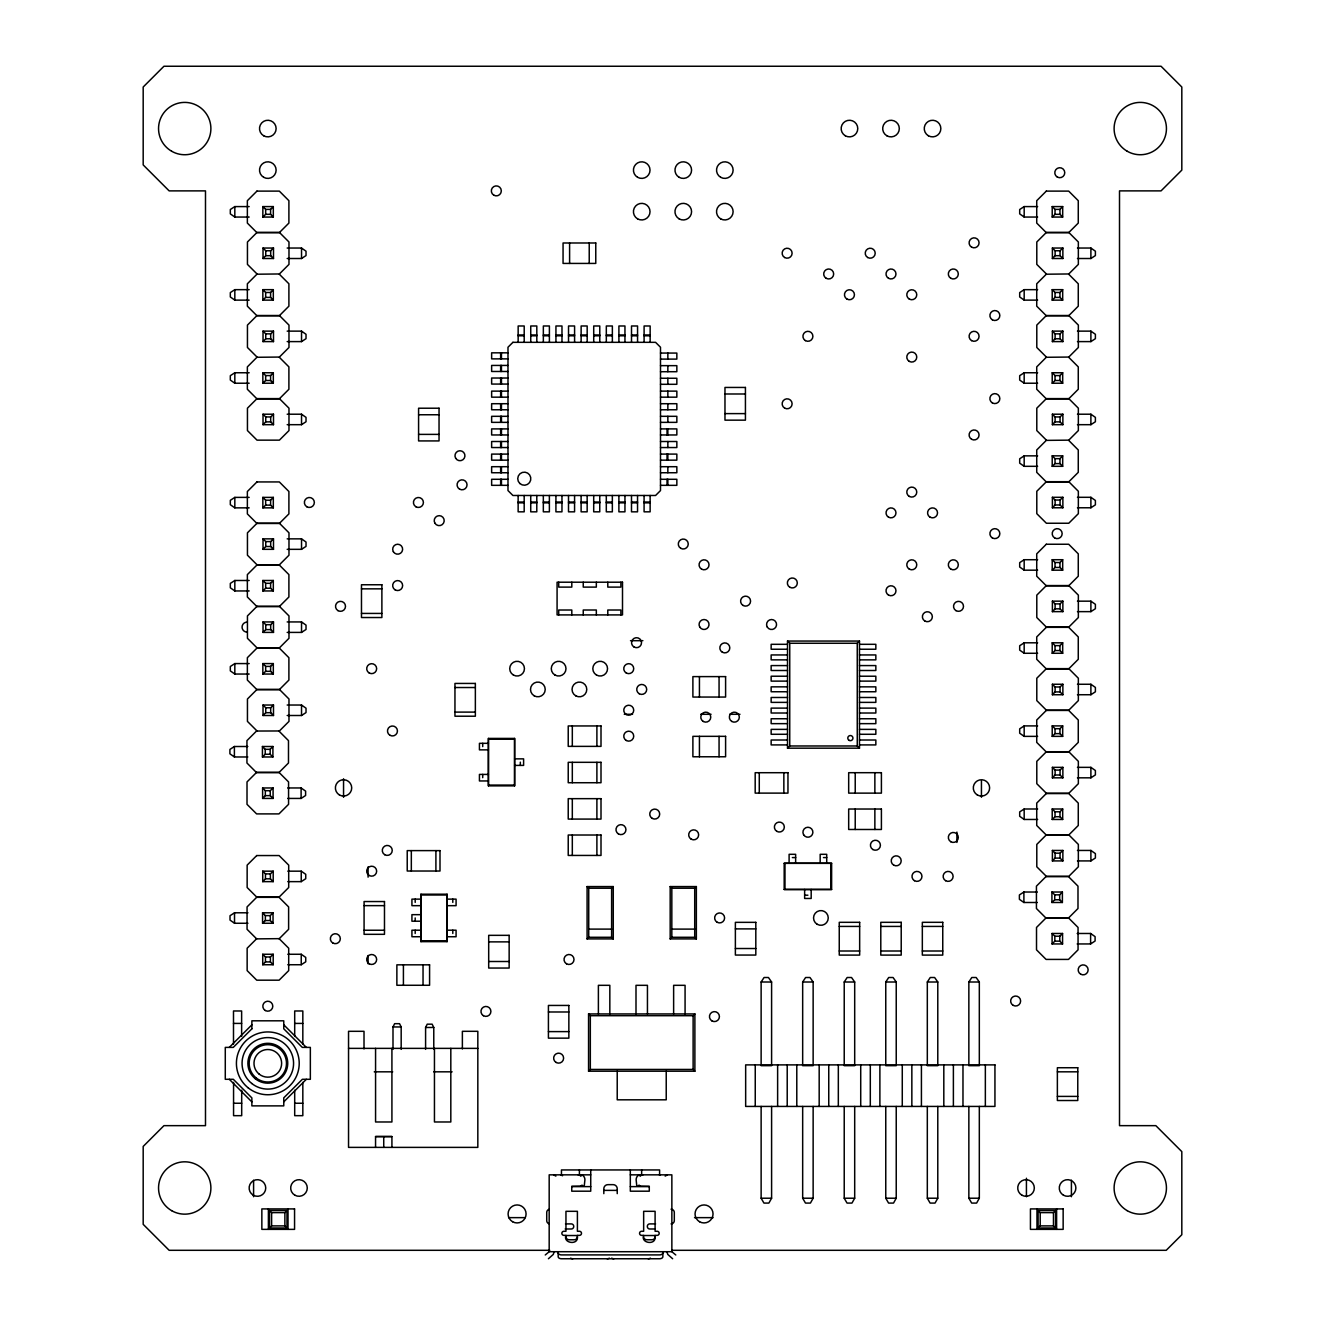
<?xml version="1.0" encoding="UTF-8"?>
<svg xmlns="http://www.w3.org/2000/svg" width="1325" height="1325" viewBox="0 0 1325 1325"><rect width="100%" height="100%" fill="white"/><g stroke="black" fill="none" stroke-linecap="round" stroke-linejoin="round"><path stroke-width="1.5" d="M554.098 1251.794L553.303 1254.411L548.401 1258.75M582.056 1185.08L580.764 1186.289M392.995 1049.367L392.995 1026.958L394.635 1023.678L399.537 1023.678L401.177 1026.958L401.177 1049.367M425.59 1049.367L425.59 1027.471L427.23 1024.175L432.132 1024.175L433.772 1027.471L433.772 1049.367M771.597 1106.458L771.597 1198.214L768.881 1203.083L763.945 1203.083L761.13 1198.214L761.13 1106.458M813.136 1106.458L813.136 1198.214L810.42 1203.083L805.484 1203.083L802.668 1198.214L802.668 1106.458M854.691 1106.458L854.691 1198.214L851.975 1203.083L847.039 1203.083L844.224 1198.214L844.224 1106.458M896.23 1106.458L896.23 1198.214L893.514 1203.083L888.578 1203.083L885.762 1198.214L885.762 1106.458M937.785 1106.458L937.785 1198.214L935.052 1203.083L930.117 1203.083L927.318 1198.214L927.318 1106.458M979.324 1106.458L979.324 1198.214L976.608 1203.083L971.672 1203.083L968.857 1198.214L968.857 1106.458M761.13 982.007L764.061 977.502L768.434 977.502L771.597 982.007L771.597 1065.664L761.13 1065.664L761.13 982.007L771.597 982.007M802.668 982.007L805.6 977.502L809.973 977.502L813.136 982.007L813.136 1065.664L802.668 1065.664L802.668 982.007L813.136 982.007M844.224 982.007L847.155 977.502L851.528 977.502L854.691 982.007L854.691 1065.664L844.224 1065.664L844.224 982.007L854.691 982.007M885.762 982.007L888.694 977.502L893.067 977.502L896.23 982.007L896.23 1065.664L885.762 1065.664L885.762 982.007L896.23 982.007M927.318 982.007L930.249 977.502L934.622 977.502L937.785 982.007L937.785 1065.664L927.318 1065.664L927.318 982.007L937.785 982.007M968.857 982.007L971.788 977.502L976.161 977.502L979.324 982.007L979.324 1065.664L968.857 1065.664L968.857 982.007L979.324 982.007M665.2 1176.12L667.353 1174.844M273.314 217.052L270.598 214.319L270.598 209.383L273.314 206.584L262.847 206.584L262.847 217.052L273.314 217.052L273.314 206.584M263.029 258.507L265.745 255.692L265.745 250.756L263.029 248.04L273.497 248.04L273.497 258.507L263.029 258.507L263.029 248.04M273.314 300.129L270.598 297.413L270.598 292.477L273.314 289.662L262.847 289.662L262.847 300.129L273.314 300.129L273.314 289.662M263.029 341.602L265.745 338.786L265.745 333.85L263.029 331.134L273.497 331.134L273.497 341.602L263.029 341.602L263.029 331.134M273.314 383.223L270.598 380.507L270.598 375.571L273.314 372.756L262.847 372.756L262.847 383.223L273.314 383.223L273.314 372.756M263.029 424.679L265.745 421.88L265.745 416.944L263.029 414.212L273.497 414.212L273.497 424.679L263.029 424.679L263.029 414.212M273.314 507.856L270.598 505.14L270.598 500.204L273.314 497.388L262.847 497.388L262.847 507.856L273.314 507.856L273.314 497.388M263.029 549.328L265.745 546.513L265.745 541.577L263.029 538.861L273.497 538.861L273.497 549.328L263.029 549.328L263.029 538.861M273.314 590.95L270.598 588.234L270.598 583.298L273.314 580.483L262.847 580.483L262.847 590.95L273.314 590.95L273.314 580.483M263.029 632.406L265.745 629.607L265.745 624.671L263.029 621.938L273.497 621.938L273.497 632.406L263.029 632.406L263.029 621.938M273.314 674.044L270.598 671.328L270.598 666.392L273.314 663.577L262.847 663.577L262.847 674.044L273.314 674.044L273.314 663.577M263.029 715.5L265.745 712.701L265.745 707.765L263.029 705.033L273.497 705.033L273.497 715.5L263.029 715.5L263.029 705.033M272.9 756.973L270.168 754.256L270.168 749.321L272.9 746.505L262.433 746.505L262.433 756.973L272.9 756.973L272.9 746.505M262.615 798.428L265.331 795.629L265.331 790.694L262.615 787.961L273.082 787.961L273.082 798.428L262.615 798.428L262.615 787.961M262.731 881.638L265.464 878.823L265.464 873.887L262.731 871.171L262.731 881.638L273.198 881.638L273.198 871.171L262.731 871.171M273.033 923.26L270.3 920.544L270.3 915.608L273.033 912.793L262.565 912.793L262.565 923.26L273.033 923.26L273.033 912.793M262.731 964.733L265.464 961.917L265.464 956.981L262.731 954.265L273.198 954.265L273.198 964.733L262.731 964.733L262.731 954.265M1062.683 217.052L1059.967 214.319L1059.967 209.383L1062.683 206.584L1052.216 206.584L1052.216 217.052L1062.683 217.052L1062.683 206.584M1052.398 258.507L1055.114 255.692L1055.114 250.756L1052.398 248.04L1062.865 248.04L1062.865 258.507L1052.398 258.507L1052.398 248.04M1062.683 300.129L1059.967 297.413L1059.967 292.477L1062.683 289.662L1052.216 289.662L1052.216 300.129L1062.683 300.129L1062.683 289.662M1052.398 341.602L1055.114 338.786L1055.114 333.85L1052.398 331.134L1062.865 331.134L1062.865 341.602L1052.398 341.602L1052.398 331.134M1062.683 383.223L1059.967 380.507L1059.967 375.571L1062.683 372.756L1052.216 372.756L1052.216 383.223L1062.683 383.223L1062.683 372.756M1052.398 424.679L1055.114 421.88L1055.114 416.944L1052.398 414.212L1062.865 414.212L1062.865 424.679L1052.398 424.679L1052.398 414.212M1062.683 466.317L1059.967 463.601L1059.967 458.665L1062.683 455.85L1052.216 455.85L1052.216 466.317L1062.683 466.317L1062.683 455.85M1052.398 507.773L1055.114 504.974L1055.114 500.022L1052.398 497.306L1062.865 497.306L1062.865 507.773L1052.398 507.773L1052.398 497.306M1062.683 570.181L1059.967 567.464L1059.967 562.529L1062.683 559.713L1052.216 559.713L1052.216 570.181L1062.683 570.181L1062.683 559.713M1052.398 611.637L1055.114 608.838L1055.114 603.885L1052.398 601.169L1062.865 601.169L1062.865 611.637L1052.398 611.637L1052.398 601.169M1062.683 653.275L1059.967 650.558L1059.967 645.623L1062.683 642.807L1052.216 642.807L1052.216 653.275L1062.683 653.275L1062.683 642.807M1052.398 694.731L1055.114 691.915L1055.114 686.979L1052.398 684.263L1062.865 684.263L1062.865 694.731L1052.398 694.731L1052.398 684.263M1062.683 736.369L1059.967 733.636L1059.967 728.7L1062.683 725.901L1052.216 725.901L1052.216 736.369L1062.683 736.369L1062.683 725.901M1052.398 777.825L1055.114 775.009L1055.114 770.073L1052.398 767.357L1062.865 767.357L1062.865 777.825L1052.398 777.825L1052.398 767.357M1062.683 819.463L1059.967 816.73L1059.967 811.794L1062.683 808.995L1052.216 808.995L1052.216 819.463L1062.683 819.463L1062.683 808.995M1052.398 860.919L1055.114 858.103L1055.114 853.168L1052.398 850.451L1062.865 850.451L1062.865 860.919L1052.398 860.919L1052.398 850.451M1062.385 902.491L1059.669 899.774L1059.669 894.839L1062.385 892.023L1051.918 892.023L1051.918 902.491L1062.385 902.491L1062.385 892.023M1052.1 943.947L1054.832 941.148L1054.832 936.212L1052.1 933.479L1062.567 933.479L1062.567 943.947L1052.1 943.947L1052.1 933.479M256.735 938.647L247.146 948.22L247.146 970.612L256.735 980.185L279.111 980.185L288.701 970.612L288.701 948.22L279.111 938.647L256.653 938.878L247.063 929.305L247.063 906.913L256.653 897.34L279.045 897.34L288.618 906.913L288.618 929.305L279.045 938.878M514.597 785.858L514.597 738.423L488.428 738.423L488.428 785.858L514.597 785.858L514.597 738.423M488.428 785.858L488.428 738.423M229.275 1047.396L251.866 1024.838M447.088 941.644L447.088 894.209L420.919 894.209L420.919 941.644L447.088 941.644L447.088 894.209M420.919 941.644L420.919 894.209M283.765 1101.853L306.357 1079.295M269.522 1227.993L271.608 1225.89L284.875 1225.89L286.978 1227.993L286.978 1210.537L269.522 1210.537L269.522 1227.993L286.978 1227.993M269.522 1210.537L271.608 1212.623L284.875 1212.623L286.978 1210.537M613.26 938.912L611.62 937.288L611.62 888.214L613.26 886.574L587.091 886.574L587.091 938.912L613.26 938.912L613.26 886.574M859.478 748.178L857.258 745.975L857.258 643.271L859.478 641.052L787.514 641.052L787.514 748.178L859.478 748.178L859.478 641.052M587.091 938.912L588.731 937.288L588.731 888.214L587.091 886.574M787.514 748.178L789.733 745.975L789.733 643.271L787.514 641.052M696.354 938.912L694.714 937.288L694.714 888.214L696.354 886.574L670.185 886.574L670.185 938.912L696.354 938.912L696.354 886.574M670.185 938.912L671.825 937.288L671.825 888.214L670.185 886.574M588.565 1071.196L590.321 1069.441L693.124 1069.441L694.88 1071.196L694.88 1013.94L588.565 1013.94L588.565 1071.196L694.88 1071.196M784.185 889.472L831.62 889.472L831.62 863.304L784.185 863.304L784.185 889.472L831.62 889.472M784.185 863.304L831.62 863.304M588.565 1013.94L590.321 1015.695L693.124 1015.695L694.88 1013.94M1038.104 1227.993L1040.208 1225.89L1053.474 1225.89L1055.561 1227.993L1055.561 1210.537L1038.104 1210.537L1038.104 1227.993L1055.561 1227.993M1038.104 1210.537L1040.208 1212.623L1053.474 1212.623L1055.561 1210.537M262.847 217.052L265.663 214.319L270.598 214.319M265.745 250.756L270.681 250.756L273.497 248.04M262.847 300.129L265.663 297.413L270.598 297.413M265.745 333.85L270.681 333.85L273.497 331.134M262.847 383.223L265.663 380.507L270.598 380.507M265.745 416.944L270.681 416.944L273.497 414.212M262.847 507.856L265.663 505.14L270.598 505.14M265.745 541.577L270.681 541.577L273.497 538.861M262.847 590.95L265.663 588.234L270.598 588.234M265.745 624.671L270.681 624.671L273.497 621.938M262.847 674.044L265.663 671.328L270.598 671.328M265.745 707.765L270.681 707.765L273.497 705.033M262.433 756.973L265.232 754.256L270.168 754.256M265.331 790.694L270.267 790.694L273.082 787.961M265.464 873.887L270.399 873.887L273.198 871.171M262.565 923.26L265.364 920.544L270.3 920.544M265.464 956.981L270.399 956.981L273.198 954.265M1052.216 217.052L1055.031 214.319L1059.967 214.319M1055.114 250.756L1060.05 250.756L1062.865 248.04M1052.216 300.129L1055.031 297.413L1059.967 297.413M1055.114 333.85L1060.05 333.85L1062.865 331.134M1052.216 383.223L1055.031 380.507L1059.967 380.507M1055.114 416.944L1060.05 416.944L1062.865 414.212M1052.216 466.317L1055.031 463.601L1059.967 463.601M1055.114 500.022L1060.05 500.022L1062.865 497.306M1052.216 570.181L1055.031 567.464L1059.967 567.464M1055.114 603.885L1060.05 603.885L1062.865 601.169M1052.216 653.275L1055.031 650.558L1059.967 650.558M1055.114 686.979L1060.05 686.979L1062.865 684.263M1052.216 736.369L1055.031 733.636L1059.967 733.636M1055.114 770.073L1060.05 770.073L1062.865 767.357M1052.216 819.463L1055.031 816.73L1059.967 816.73M1055.114 853.168L1060.05 853.168L1062.865 850.451M1051.918 902.491L1054.733 899.774L1059.669 899.774M1054.832 936.212L1059.768 936.212L1062.567 933.479M545.254 1254.974L549.179 1251.711L671.858 1251.711L675.783 1254.974M249.166 206.584L234.823 206.584L230.318 209.516L230.318 213.872L234.823 217.052L249.166 217.052M249.166 289.662L234.823 289.662L230.318 292.593L230.318 296.966L234.823 300.129L249.166 300.129M287.177 258.507L301.537 258.507L306.025 255.576L306.025 251.203L301.537 248.04L287.177 248.04M249.166 372.756L234.823 372.756L230.318 375.687L230.318 380.06L234.823 383.223L249.166 383.223M287.177 341.602L301.537 341.602L306.025 338.67L306.025 334.298L301.537 331.134L287.177 331.134M287.177 424.679L301.537 424.679L306.025 421.748L306.025 417.375L301.537 414.212L287.177 414.212M249.166 497.388L234.823 497.388L230.318 500.32L230.318 504.693L234.823 507.856L249.166 507.856M249.166 580.483L234.823 580.483L230.318 583.414L230.318 587.787L234.823 590.95L249.166 590.95M287.177 549.328L301.537 549.328L306.025 546.397L306.025 542.024L301.537 538.861L287.177 538.861M249.166 663.577L234.823 663.577L230.318 666.508L230.318 670.881L234.823 674.044L249.166 674.044M287.177 632.406L301.537 632.406L306.025 629.474L306.025 625.118L301.537 621.938L287.177 621.938M1037.624 206.584L1024.175 206.584L1019.687 209.516L1019.687 213.872L1024.175 217.052L1037.624 217.052M247.825 746.505L234.393 746.505L229.904 749.437L229.904 753.809L234.393 756.973L247.825 756.973M287.177 715.5L301.537 715.5L306.025 712.568L306.025 708.196L301.537 705.033L287.177 705.033M1037.624 289.662L1024.175 289.662L1019.687 292.593L1019.687 296.966L1024.175 300.129L1037.624 300.129M1077.457 258.507L1090.889 258.507L1095.394 255.576L1095.394 251.203L1090.889 248.04L1077.457 248.04M287.674 798.428L301.106 798.428L305.611 795.497L305.611 791.124L301.106 787.961L287.674 787.961M1037.624 372.756L1024.175 372.756L1019.687 375.687L1019.687 380.06L1024.175 383.223L1037.624 383.223M1077.457 341.602L1090.889 341.602L1095.394 338.67L1095.394 334.298L1090.889 331.134L1077.457 331.134M247.957 912.793L234.525 912.793L230.02 915.724L230.02 920.097L234.525 923.26L247.957 923.26M287.807 881.638L301.239 881.638L305.744 878.707L305.744 874.334L301.239 871.171L287.807 871.171M1037.624 455.85L1024.175 455.85L1019.687 458.781L1019.687 463.154L1024.175 466.317L1037.624 466.317M1077.457 424.679L1090.889 424.679L1095.394 421.748L1095.394 417.375L1090.889 414.212L1077.457 414.212M287.807 964.733L301.239 964.733L305.744 961.801L305.744 957.428L301.239 954.265L287.807 954.265M1077.457 507.773L1090.889 507.773L1095.394 504.842L1095.394 500.469L1090.889 497.306L1077.457 497.306M1037.624 559.713L1024.175 559.713L1019.687 562.645L1019.687 567.017L1024.175 570.181L1037.624 570.181M1037.624 642.807L1024.175 642.807L1019.687 645.739L1019.687 650.111L1024.175 653.275L1037.624 653.275M1077.457 611.637L1090.889 611.637L1095.394 608.705L1095.394 604.332L1090.889 601.169L1077.457 601.169M1037.624 725.901L1024.175 725.901L1019.687 728.833L1019.687 733.205L1024.175 736.369L1037.624 736.369M1077.457 694.731L1090.889 694.731L1095.394 691.799L1095.394 687.427L1090.889 684.263L1077.457 684.263M1037.624 808.995L1024.175 808.995L1019.687 811.91L1019.687 816.283L1024.175 819.463L1037.624 819.463M1077.457 777.825L1090.889 777.825L1095.394 774.893L1095.394 770.521L1090.889 767.357L1077.457 767.357M1037.326 892.023L1023.894 892.023L1019.389 894.955L1019.389 899.327L1023.894 902.491L1037.326 902.491M1077.457 860.919L1090.889 860.919L1095.394 857.987L1095.394 853.615L1090.889 850.451L1077.457 850.451M1077.175 943.947L1090.608 943.947L1095.096 941.015L1095.096 936.642L1090.608 933.479L1077.175 933.479M659.436 1175.043L660.413 1174.844M375.555 1147.384L375.555 1136.552L391.918 1136.552L391.918 1147.384M262.847 206.584L265.663 209.383L270.598 209.383M1052.216 206.584L1055.031 209.383L1059.967 209.383M265.745 255.692L270.681 255.692L273.497 258.507M1055.114 255.692L1060.05 255.692L1062.865 258.507M262.847 289.662L265.663 292.477L270.598 292.477M1052.216 289.662L1055.031 292.477L1059.967 292.477M518.158 334.977L524.203 334.977M530.745 334.977L536.807 334.977M543.349 334.977L549.395 334.977M555.937 334.977L561.982 334.977M568.524 334.977L574.586 334.977M581.128 334.977L587.174 334.977M593.716 334.977L599.778 334.977M606.32 334.977L612.365 334.977M618.908 334.977L624.953 334.977M631.512 334.977L637.557 334.977M644.099 334.977L650.144 334.977M518.158 335.788L524.203 335.788M530.745 335.788L536.807 335.788M543.349 335.788L549.395 335.788M555.937 335.788L561.982 335.788M568.524 335.788L574.586 335.788M581.128 335.788L587.174 335.788M593.716 335.788L599.778 335.788M606.32 335.788L612.365 335.788M618.908 335.788L624.953 335.788M631.512 335.788L637.557 335.788M644.099 335.788L650.144 335.788M265.745 338.786L270.681 338.786L273.497 341.602M1055.114 338.786L1060.05 338.786L1062.865 341.602M507.988 352.831L491.641 352.831L491.641 358.876L507.988 358.876M660.496 353.063L676.843 353.063L676.843 359.108L660.496 359.108M507.988 365.435L491.641 365.435L491.641 371.48L507.988 371.48M660.496 365.65L676.843 365.65L676.843 371.712L660.496 371.712M262.847 372.756L265.663 375.571L270.598 375.571M1052.216 372.756L1055.031 375.571L1059.967 375.571M507.988 378.023L491.641 378.023L491.641 384.068L507.988 384.068M660.496 378.254L676.843 378.254L676.843 384.3L660.496 384.3M507.988 391.123L491.641 391.123L491.641 397.169L507.988 397.169M660.496 391.123L676.843 391.123L676.843 397.169L660.496 397.169M724.974 393.989L745.428 393.989M507.988 403.711L491.641 403.711L491.641 409.773L507.988 409.773M660.496 403.711L676.843 403.711L676.843 409.773L660.496 409.773M724.974 413.615L745.428 413.615M418.584 414.758L439.039 414.758M507.988 416.315L491.641 416.315L491.641 422.36L507.988 422.36M660.496 416.315L676.843 416.315L676.843 422.36L660.496 422.36M265.745 421.88L270.681 421.88L273.497 424.679M1055.114 421.88L1060.05 421.88L1062.865 424.679M507.988 428.902L491.641 428.902L491.641 434.964L507.988 434.964M660.496 428.902L676.843 428.902L676.843 434.964L660.496 434.964M418.584 434.385L439.039 434.385M507.988 441.507L491.641 441.507L491.641 447.552L507.988 447.552M660.496 441.507L676.843 441.507L676.843 447.552L660.496 447.552M507.988 454.094L491.641 454.094L491.641 460.156L507.988 460.156M660.496 454.094L676.843 454.094L676.843 460.156L660.496 460.156M1052.216 455.85L1055.031 458.665L1059.967 458.665M507.988 466.698L491.641 466.698L491.641 472.743L507.988 472.743M660.496 466.698L676.843 466.698L676.843 472.743L660.496 472.743M507.988 479.286L491.641 479.286L491.641 485.331L507.988 485.331M660.496 479.286L676.843 479.286L676.843 485.331L660.496 485.331M262.847 497.388L265.663 500.204L270.598 500.204M518.141 502.026L524.187 502.026M530.729 502.026L536.791 502.026M543.333 502.026L549.378 502.026M555.92 502.026L561.966 502.026M568.508 502.026L574.57 502.026M581.112 502.026L587.157 502.026M593.699 502.026L599.761 502.026M606.303 502.026L612.349 502.026M618.891 502.026L624.953 502.026M631.495 502.026L637.54 502.026M644.082 502.026L650.128 502.026M518.141 502.838L524.187 502.838M530.729 502.838L536.791 502.838M543.333 502.838L549.378 502.838M555.92 502.838L561.966 502.838M568.508 502.838L574.57 502.838M581.112 502.838L587.157 502.838M593.699 502.838L599.761 502.838M606.303 502.838L612.349 502.838M618.891 502.838L624.953 502.838M631.495 502.838L637.54 502.838M644.082 502.838L650.128 502.838M1055.114 504.974L1060.05 504.974L1062.865 507.773M265.745 546.513L270.681 546.513L273.497 549.328M1052.216 559.713L1055.031 562.529L1059.967 562.529M262.847 580.483L265.663 583.298L270.598 583.298M361.477 588.847L381.882 588.847M1055.114 608.838L1060.05 608.838L1062.865 611.637M361.477 613.425L381.882 613.425M265.745 629.607L270.681 629.607L273.497 632.406M630.501 640.687L642.89 640.687M789.733 643.271L857.258 643.271M787.514 644.314L771.15 644.314L771.15 649.233L787.514 649.233M859.478 644.314L875.842 644.314L875.842 649.233L859.478 649.233M1052.216 642.807L1055.031 645.623L1059.967 645.623M787.514 654.947L771.15 654.947L771.15 659.867L787.514 659.867M859.478 654.947L875.842 654.947L875.842 659.867L859.478 659.867M787.514 665.581L771.15 665.581L771.15 670.5L787.514 670.5M859.478 665.581L875.842 665.581L875.842 670.5L859.478 670.5M262.847 663.577L265.663 666.392L270.598 666.392M787.514 676.214L771.15 676.214L771.15 681.116L787.514 681.116M859.478 676.214L875.842 676.214L875.842 681.116L859.478 681.116M787.514 686.847L771.15 686.847L771.15 691.749L787.514 691.749M859.478 686.847L875.842 686.847L875.842 691.749L859.478 691.749M454.955 687.526L475.36 687.526M1055.114 691.915L1060.05 691.915L1062.865 694.731M787.514 697.48L771.15 697.48L771.15 702.382L787.514 702.382M859.478 697.48L875.842 697.48L875.842 702.382L859.478 702.382M787.514 708.113L771.15 708.113L771.15 713.016L787.514 713.016M859.478 708.113L875.842 708.113L875.842 713.016L859.478 713.016M454.955 712.105L475.36 712.105M265.745 712.701L270.681 712.701L273.497 715.5M624.274 714.291L632.538 714.291M700.726 714.291L711.061 714.291M729.644 714.291L739.979 714.291M787.514 718.746L771.15 718.746L771.15 723.649L787.514 723.649M859.478 718.746L875.842 718.746L875.842 723.649L859.478 723.649M1052.216 725.901L1055.031 728.7L1059.967 728.7M787.514 729.379L771.15 729.379L771.15 734.282L787.514 734.282M859.478 729.379L875.842 729.379L875.842 734.282L859.478 734.282M489.223 739.201L513.818 739.201M787.514 740.013L771.15 740.013L771.15 744.915L787.514 744.915M859.478 740.013L875.842 740.013L875.842 744.915L859.478 744.915M488.428 743.325L479.435 743.325L479.435 749.867L488.428 749.867M789.733 745.975L857.258 745.975M262.433 746.505L265.232 749.321L270.168 749.321M514.597 758.861L523.607 758.861L523.607 765.403L514.597 765.403M488.428 774.413L479.435 774.413L479.435 780.955L488.428 780.955M1055.114 775.009L1060.05 775.009L1062.865 777.825M489.223 785.079L513.818 785.079M265.331 795.629L270.267 795.629L273.082 798.428M1052.216 808.995L1055.031 811.794L1059.967 811.794M792.367 857.573L795.646 857.573M823.454 857.573L826.717 857.573M1055.114 858.103L1060.05 858.103L1062.865 860.919M265.464 878.823L270.399 878.823L273.198 881.638M588.731 888.214L611.62 888.214M671.825 888.214L694.714 888.214M421.698 895.004L446.31 895.004M1051.918 892.023L1054.733 894.839L1059.669 894.839M804.639 895.203L807.902 895.203M420.919 899.128L411.926 899.128L411.926 905.671L420.919 905.671M447.088 899.128L456.082 899.128L456.082 905.671L447.088 905.671M364.077 905.637L384.482 905.637M420.919 914.664L411.926 914.664L411.926 921.206L420.919 921.206M262.565 912.793L265.364 915.608L270.3 915.608M839.255 926.423L859.66 926.423M880.794 926.423L901.215 926.423M922.332 926.423L942.754 926.423M735.375 928.891L755.813 928.891M588.731 929.107L611.62 929.107M671.825 929.107L694.714 929.107M364.077 930.233L384.482 930.233M420.919 930.2L411.926 930.2L411.926 936.742L420.919 936.742M447.088 930.2L456.082 930.2L456.082 936.742L447.088 936.742M588.731 937.288L611.62 937.288M671.825 937.288L694.714 937.288M421.698 940.866L446.31 940.866M1054.832 941.148L1059.768 941.148L1062.567 943.947M488.693 941.876L509.148 941.876M735.375 948.518L755.813 948.518M839.255 951.002L859.66 951.002M880.794 951.002L901.215 951.002M922.332 951.002L942.754 951.002M488.693 961.503L509.148 961.503M265.464 961.917L270.399 961.917L273.198 964.733M548.418 1011.985L568.856 1011.985M233.498 1023.413L241.63 1023.413M294.697 1023.413L302.829 1023.413M392.995 1026.958L401.177 1026.958M425.59 1027.471L433.772 1027.471M548.418 1031.612L568.856 1031.612M348.541 1048.373L477.828 1048.373M374.263 1071.826L392.697 1071.826M433.689 1071.826L452.123 1071.826M1057.367 1071.826L1077.772 1071.826M1057.367 1096.404L1077.772 1096.404M233.564 1103.245L241.697 1103.245M294.697 1103.245L302.829 1103.245M375.555 1136.552L391.918 1136.552M590.735 1174.844L549.179 1174.844L549.179 1251.711M630.319 1174.844L671.858 1174.844L671.858 1251.711M571.754 1186.62L590.735 1186.62M630.319 1186.62L649.283 1186.62M603.819 1190.38L617.235 1190.38M761.13 1198.214L771.597 1198.214M802.668 1198.214L813.136 1198.214M844.224 1198.214L854.691 1198.214M885.762 1198.214L896.23 1198.214M927.318 1198.214L937.785 1198.214M968.857 1198.214L979.324 1198.214M508.585 1217.642L525.098 1217.642M694.532 1217.642L713.115 1217.642M565.477 1223.903L571.274 1223.903A2.451 2.451 0 0 1 573.725 1226.37L573.725 1226.519A2.451 2.451 0 0 1 571.274 1228.987L565.162 1228.987M655.577 1223.903L649.78 1223.903A2.451 2.451 0 0 0 647.329 1226.37L647.329 1226.519A2.451 2.451 0 0 0 649.78 1228.987L655.328 1228.987M565.957 1235.529L577.402 1235.529M643.652 1235.529L655.097 1235.529M549.776 1250.303L169.153 1250.303L143.183 1224.333L143.183 1146.44L163.952 1125.654L205.491 1125.654L205.491 190.883L169.153 190.883L143.183 164.913L143.183 87.019L163.952 66.25L1161.048 66.25L1181.817 87.019L1181.817 170.113L1161.048 190.883L1119.509 190.883L1119.509 1125.654L1155.847 1125.654L1181.817 1151.624L1181.817 1234.718L1166.232 1250.303L671.825 1250.303M560.641 1174.844L562.545 1175.755M553.701 1174.844L555.854 1176.12M640.29 1186.289L638.998 1185.08M672.653 1258.75L667.75 1254.411L666.955 1251.794M1068.695 274.209L1078.268 283.782L1078.268 306.174L1068.695 315.748L1046.303 315.748L1036.73 306.174L1036.73 283.782L1046.303 274.209L1068.778 273.96L1078.351 264.387L1078.351 241.995L1068.778 232.422L1046.386 232.422L1036.796 241.995L1036.796 264.387L1046.386 273.96M1068.695 357.286L1078.268 366.876L1078.268 389.268L1068.695 398.842L1046.303 398.842L1036.73 389.268L1036.73 366.876L1046.303 357.286L1068.778 357.054L1078.351 347.481L1078.351 325.089L1068.778 315.516L1046.386 315.516L1036.796 325.089L1036.796 347.481L1046.386 357.054M1068.695 440.38L1078.268 449.97L1078.268 472.346L1068.695 481.936L1046.303 481.936L1036.73 472.346L1036.73 449.97L1046.303 440.38L1068.778 440.148L1078.351 430.575L1078.351 408.183L1068.778 398.61L1046.386 398.61L1036.796 408.183L1036.796 430.575L1046.386 440.148M279.327 274.209L288.9 283.782L288.9 306.174L279.327 315.748L256.934 315.748L247.361 306.174L247.361 283.782L256.934 274.209L279.409 273.96L288.982 264.387L288.982 241.995L279.409 232.422L257.017 232.422L247.444 241.995L247.444 264.387L257.017 273.96M279.327 357.286L288.9 366.876L288.9 389.268L279.327 398.842L256.934 398.842L247.361 389.268L247.361 366.876L256.934 357.286L279.409 357.054L288.982 347.481L288.982 325.089L279.409 315.516L257.017 315.516L247.444 325.089L247.444 347.481L257.017 357.054M278.913 731.036L288.486 740.625L288.486 763.001L278.913 772.591L256.52 772.591L246.947 763.001L246.947 740.625L256.52 731.036L279.409 730.969L288.982 721.396L288.982 699.004L279.409 689.431L257.017 689.431L247.444 699.004L247.444 721.396L257.017 730.969M283.765 1024.805L306.323 1047.396M229.308 1079.295L251.866 1101.887M1090.889 248.04L1090.889 258.507M1090.889 331.134L1090.889 341.602M1090.889 414.212L1090.889 424.679M1090.889 497.306L1090.889 507.773M1090.889 601.169L1090.889 611.637M1090.889 684.263L1090.889 694.731M1090.889 767.357L1090.889 777.825M1090.889 850.451L1090.889 860.919M1090.608 933.479L1090.608 943.947M1071.412 1180.194L1071.412 1196.723M1060.05 250.756L1060.05 255.692M1060.05 333.85L1060.05 338.786M1060.05 416.944L1060.05 421.88M1060.05 500.022L1060.05 504.974M1060.05 603.885L1060.05 608.838M1060.05 686.979L1060.05 691.915M1060.05 770.073L1060.05 775.009M1060.05 853.168L1060.05 858.103M1059.768 936.212L1059.768 941.148M1056.605 1208.913L1056.605 1229.368M1055.031 209.383L1055.031 214.319M1055.031 292.477L1055.031 297.413M1055.031 375.571L1055.031 380.507M1055.031 458.665L1055.031 463.601M1055.031 562.529L1055.031 567.464M1055.031 645.623L1055.031 650.558M1055.031 728.7L1055.031 733.636M1055.031 811.794L1055.031 816.73M1054.733 894.839L1054.733 899.774M1053.474 1212.623L1053.474 1225.89M1040.208 1212.623L1040.208 1225.89M1036.978 1208.913L1036.978 1229.368M1026.428 1178.256L1026.428 1196.757M1024.175 206.584L1024.175 217.052M1024.175 289.662L1024.175 300.129M1024.175 372.756L1024.175 383.223M1024.175 455.85L1024.175 466.317M1024.175 559.713L1024.175 570.181M1024.175 642.807L1024.175 653.275M1024.175 725.901L1024.175 736.369M1024.175 808.995L1024.175 819.463M1023.894 892.023L1023.894 902.491M985.353 1064.886L985.353 1106.425M981.444 780.773L981.444 797.253M962.977 1064.886L962.977 1106.425M956.915 832.1L956.915 842.435M953.387 1064.886L953.387 1106.425M943.814 1064.886L943.814 1106.425M921.422 1064.886L921.422 1106.425M911.848 1064.886L911.848 1106.425M902.275 1064.886L902.275 1106.425M879.883 1064.886L879.883 1106.425M874.864 772.69L874.864 793.128M874.864 809.028L874.864 829.483M870.31 1064.886L870.31 1106.425M860.72 1064.886L860.72 1106.425M855.221 772.69L855.221 793.128M855.221 809.028L855.221 829.483M838.327 1064.886L838.327 1106.425M830.841 864.082L830.841 888.694M828.754 1064.886L828.754 1106.425M826.717 863.304L826.717 854.31L820.175 854.31L820.175 863.304M819.181 1064.886L819.181 1106.425M811.182 889.472L811.182 898.466L804.639 898.466L804.639 889.472M796.789 1064.886L796.789 1106.425M795.646 863.304L795.646 854.31L789.104 854.31L789.104 863.304M787.216 1064.886L787.216 1106.425M784.98 864.082L784.98 888.694M783.853 772.707L783.853 793.112M777.626 1064.886L777.626 1106.425M759.275 772.707L759.275 793.112M755.25 1064.886L755.25 1106.425M719.061 676.611L719.061 697.049M719.061 736.336L719.061 756.774M699.434 676.611L699.434 697.049M699.434 736.336L699.434 756.774M693.124 1015.695L693.124 1069.441M685.075 1013.94L685.075 985.32L673.63 985.32L673.63 1013.94M667.85 353.063L667.85 359.108M667.85 365.65L667.85 371.712M667.85 378.254L667.85 384.3M667.85 391.123L667.85 397.169M667.85 403.711L667.85 409.773M667.85 416.315L667.85 422.36M667.85 428.902L667.85 434.964M667.85 441.507L667.85 447.552M667.85 454.094L667.85 460.156M667.85 466.698L667.85 472.743M667.85 479.286L667.85 485.331M667.038 428.902L667.038 434.964M667.038 454.094L667.038 460.156M667.038 479.286L667.038 485.331M666.227 1071.196L666.227 1099.816L617.218 1099.816L617.218 1071.196M662.864 1251.711L662.864 1256.713A3.279 2.037 0 0 1 659.602 1258.75L561.452 1258.75A3.279 2.037 0 0 1 558.189 1256.713L558.189 1251.711M659.602 1174.844L659.602 1169.942L561.452 1169.942L561.452 1174.844M650.144 342.33L650.144 325.983L644.099 325.983L644.099 342.33M650.128 495.484L650.128 511.831L644.082 511.831L644.082 495.484M647.445 1013.94L647.445 985.32L636 985.32L636 1013.94M641.648 1169.942L641.648 1174.844M637.557 342.33L637.557 325.983L631.512 325.983L631.512 342.33M637.54 495.484L637.54 511.831L631.495 511.831L631.495 495.484M630.319 1169.942L630.319 1191.192L649.283 1191.192L649.283 1186.289L636.795 1186.074L636.132 1179.747A4.902 4.025 90 0 1 640.157 1174.844M624.953 342.33L624.953 325.983L618.908 325.983L618.908 342.33M624.953 495.484L624.953 511.831L618.891 511.831L618.891 495.484M620.878 582.205L620.878 587.108L607.794 587.108L607.794 582.205M620.878 614.916L620.878 610.013L607.794 610.013L607.794 614.916M617.235 1193.643L617.235 1188.74A4.091 4.091 0 0 0 613.144 1184.649L607.91 1184.649A4.091 4.091 0 0 0 603.819 1188.74L603.819 1193.643M612.365 342.33L612.365 325.983L606.32 325.983L606.32 342.33M612.349 495.484L612.349 511.831L606.303 511.831L606.303 495.484M609.831 1013.94L609.831 985.32L598.387 985.32L598.387 1013.94M599.778 342.33L599.778 325.983L593.716 325.983L593.716 342.33M599.761 495.484L599.761 511.831L593.699 511.831L593.699 495.484M596.896 725.951L596.896 746.372M596.896 762.322L596.896 782.727M596.896 798.66L596.896 819.082M596.896 835.015L596.896 855.437M596.333 582.205L596.333 587.108L583.248 587.108L583.248 582.205M596.333 614.916L596.333 610.013L583.248 610.013L583.248 614.916M590.735 1169.942L590.735 1191.192L571.754 1191.192L571.754 1186.289L584.242 1186.074L584.921 1179.747A4.902 4.025 -90 0 0 580.897 1174.844M590.321 1015.695L590.321 1069.441M589.227 242.988L589.227 263.427M587.174 342.33L587.174 325.983L581.128 325.983L581.128 342.33M587.157 495.484L587.157 511.831L581.112 511.831L581.112 495.484M579.406 1169.942L579.406 1174.844M574.586 342.33L574.586 325.983L568.524 325.983L568.524 342.33M574.57 495.484L574.57 511.831L568.508 511.831L568.508 495.484M572.317 725.951L572.317 746.372M572.317 762.322L572.317 782.727M572.317 798.66L572.317 819.082M572.317 835.015L572.317 855.437M571.804 582.205L571.804 587.108L558.719 587.108L558.719 582.205M571.804 614.916L571.804 610.013L558.719 610.013L558.719 614.916M569.601 242.988L569.601 263.427M561.982 342.33L561.982 325.983L555.937 325.983L555.937 342.33M561.966 495.484L561.966 511.831L555.92 511.831L555.92 495.484M549.395 342.33L549.395 325.983L543.349 325.983L543.349 342.33M549.378 495.484L549.378 511.831L543.333 511.831L543.333 495.484M536.807 342.33L536.807 325.983L530.745 325.983L530.745 342.33M536.791 495.484L536.791 511.831L530.729 511.831L530.729 495.484M524.203 342.33L524.203 325.983L518.158 325.983L518.158 342.33M524.187 495.484L524.187 511.831L518.141 511.831L518.141 495.484M520.327 762.14L520.327 765.403M501.446 352.831L501.446 358.876M501.446 365.435L501.446 371.48M501.446 378.023L501.446 384.068M501.446 391.123L501.446 397.169M501.446 403.711L501.446 409.773M501.446 416.315L501.446 422.36M501.446 428.902L501.446 434.964M501.446 441.507L501.446 447.552M501.446 454.094L501.446 460.156M501.446 466.698L501.446 472.743M501.446 479.286L501.446 485.331M500.635 352.831L500.635 358.876M500.635 365.435L500.635 371.48M500.635 378.023L500.635 384.068M500.635 391.123L500.635 397.169M500.635 403.711L500.635 409.773M500.635 416.315L500.635 422.36M500.635 428.902L500.635 434.964M500.635 441.507L500.635 447.552M500.635 454.094L500.635 460.156M500.635 466.698L500.635 472.743M500.635 479.286L500.635 485.331M482.714 743.325L482.714 746.604M482.714 774.413L482.714 777.676M462.375 1048.936L462.375 1031.314L477.828 1031.314L477.828 1147.384L348.541 1147.384L348.541 1031.314L364.011 1031.314L364.011 1048.936M452.802 899.128L452.802 902.391M452.802 930.2L452.802 933.479M450.815 1048.373L450.815 1121.977L434.451 1121.977L434.451 1048.373M435.908 850.617L435.908 871.022M423.039 964.832L423.039 985.27M415.189 899.128L415.189 902.391M415.189 917.927L415.189 921.206M415.189 930.2L415.189 933.479M411.33 850.617L411.33 871.022M403.413 964.832L403.413 985.27M391.918 1048.373L391.918 1121.977L375.571 1121.977L375.571 1048.373M383.737 1136.833L383.737 1147.384M368.085 866.865L368.085 877.167M368.085 955.524L368.085 963.772M343.556 778.769L343.556 797.319M302.829 1044.249L302.829 1010.975L294.697 1010.975L294.697 1036.432M302.829 1082.409L302.829 1115.667L294.697 1115.667L294.697 1090.21M301.537 248.04L301.537 258.507M301.537 331.134L301.537 341.602M301.537 414.212L301.537 424.679M301.537 538.861L301.537 549.328M301.537 621.938L301.537 632.406M301.537 705.033L301.537 715.5M301.106 787.961L301.106 798.428M301.239 871.171L301.239 881.638M301.239 954.265L301.239 964.733M288.022 1208.913L288.022 1229.368M284.875 1212.623L284.875 1225.89M271.608 1212.623L271.608 1225.89M270.681 250.756L270.681 255.692M270.681 333.85L270.681 338.786M270.681 416.944L270.681 421.88M270.681 541.577L270.681 546.513M270.681 624.671L270.681 629.607M270.681 707.765L270.681 712.701M270.267 790.694L270.267 795.629M270.399 873.887L270.399 878.823M270.399 956.981L270.399 961.917M268.395 1208.913L268.395 1229.368M265.663 209.383L265.663 214.319M265.663 292.477L265.663 297.413M265.663 375.571L265.663 380.507M265.663 500.204L265.663 505.14M265.663 583.298L265.663 588.234M265.663 666.392L265.663 671.328M265.232 749.321L265.232 754.256M265.364 915.608L265.364 920.544M253.588 1180.194L253.588 1196.723M241.63 1036.432L241.63 1010.975L233.498 1010.975L233.498 1044.249M241.697 1090.21L241.697 1115.667L233.564 1115.667L233.564 1082.409M234.823 206.584L234.823 217.052M234.823 289.662L234.823 300.129M234.823 372.756L234.823 383.223M234.823 497.388L234.823 507.856M234.823 580.483L234.823 590.95M234.823 663.577L234.823 674.044M234.393 746.505L234.393 756.973M234.525 912.793L234.525 923.26M247.046 632.108A4.985 4.985 0 0 1 242.061 627.122A4.985 4.985 0 0 1 247.046 622.121M671.046 1209.195A3.279 3.279 0 0 1 674.309 1212.458L674.309 1220.64A3.279 3.279 0 0 1 671.046 1223.903M549.163 1209.294A3.279 3.279 0 0 0 546.728 1212.458L546.728 1220.64A3.279 3.279 0 0 0 549.163 1223.803M655.097 1236.937A3.279 2.832 0 0 1 651.817 1239.769L646.915 1239.769A3.279 2.832 0 0 1 643.652 1236.937M577.402 1236.937A3.279 2.832 0 0 1 574.122 1239.769L569.22 1239.769A3.279 2.832 0 0 1 565.957 1236.937M640.124 1176.285A4.902 4.025 -90 0 1 642.956 1174.844M578.081 1174.844A4.902 4.025 -90 0 1 580.93 1176.285M609.401 1258.154A3.279 2.037 0 0 1 607.082 1258.75M650.459 1258.154A3.279 2.037 0 0 1 648.14 1258.75M613.955 1258.75A3.279 2.037 0 0 1 611.653 1258.154M572.897 1258.75A3.279 2.037 0 0 1 570.595 1258.154M662.864 1252.87A3.279 2.037 0 0 1 659.602 1254.908L561.452 1254.908A3.279 2.037 0 0 1 558.189 1252.87M577.402 1238.163C576.872 1245.235 562.86 1242.999 565.957 1235.364L563.903 1235.364A2.037 2.037 0 0 1 561.866 1233.31A2.037 2.037 0 0 1 563.903 1231.273L565.957 1231.273L565.957 1211.315L577.402 1211.315L577.402 1231.273L579.439 1231.273A2.037 2.037 0 0 1 581.493 1233.31A2.037 2.037 0 0 1 579.439 1235.364L577.402 1235.364L577.402 1238.163M655.097 1238.163C654.567 1245.235 640.555 1242.999 643.652 1235.364L641.598 1235.364A2.037 2.037 0 0 1 639.561 1233.31A2.037 2.037 0 0 1 641.598 1231.273L643.652 1231.273L643.652 1211.315L655.097 1211.315L655.097 1231.273L657.134 1231.273A2.037 2.037 0 0 1 659.188 1233.31A2.037 2.037 0 0 1 657.134 1235.364L655.097 1235.364L655.097 1238.163M256.934 191.115L247.361 200.688L247.361 223.08L256.934 232.653L279.327 232.653L288.9 223.08L288.9 200.688L279.327 191.115L256.934 191.115M257.017 398.61L247.444 408.183L247.444 430.575L257.017 440.148L279.409 440.148L288.982 430.575L288.982 408.183L279.409 398.61L257.017 398.61M256.934 481.936L247.361 491.509L247.361 513.901L256.934 523.474L279.327 523.474L288.9 513.901L288.9 491.509L279.327 481.936L256.934 481.936M257.017 523.243L247.444 532.816L247.444 555.208L257.017 564.781L279.409 564.781L288.982 555.208L288.982 532.816L279.409 523.243L257.017 523.243M256.934 565.03L247.361 574.603L247.361 596.995L256.934 606.568L279.327 606.568L288.9 596.995L288.9 574.603L279.327 565.03L256.934 565.03M512.908 342.33L507.988 347.233L507.988 490.565L512.908 495.484L655.577 495.484L660.496 490.565L660.496 347.233L655.577 342.33L512.908 342.33M257.017 606.337L247.444 615.91L247.444 638.302L257.017 647.875L279.409 647.875L288.982 638.302L288.982 615.91L279.409 606.337L257.017 606.337M256.934 648.107L247.361 657.697L247.361 680.073L256.934 689.662L279.327 689.662L288.9 680.073L288.9 657.697L279.327 648.107L256.934 648.107M256.603 772.359L247.013 781.932L247.013 804.325L256.603 813.898L278.979 813.898L288.568 804.325L288.568 781.932L278.979 772.359L256.603 772.359M256.735 855.552L247.146 865.126L247.146 887.518L256.735 897.091L279.111 897.091L288.701 887.518L288.701 865.126L279.111 855.552L256.735 855.552M1046.303 191.115L1036.73 200.688L1036.73 223.08L1046.303 232.653L1068.695 232.653L1078.268 223.08L1078.268 200.688L1068.695 191.115L1046.303 191.115M1046.386 481.704L1036.796 491.277L1036.796 513.669L1046.386 523.243L1068.778 523.243L1078.351 513.669L1078.351 491.277L1068.778 481.704L1046.386 481.704M1046.303 544.244L1036.73 553.833L1036.73 576.209L1046.303 585.799L1068.695 585.799L1078.268 576.209L1078.268 553.833L1068.695 544.244L1046.303 544.244M1046.386 585.567L1036.796 595.14L1036.796 617.533L1046.386 627.106L1068.778 627.106L1078.351 617.533L1078.351 595.14L1068.778 585.567L1046.386 585.567M1046.303 627.338L1036.73 636.928L1036.73 659.303L1046.303 668.893L1068.695 668.893L1078.268 659.303L1078.268 636.928L1068.695 627.338L1046.303 627.338M1046.386 668.645L1036.796 678.234L1036.796 700.61L1046.386 710.2L1068.778 710.2L1078.351 700.61L1078.351 678.234L1068.778 668.645L1046.386 668.645M1046.303 710.432L1036.73 720.005L1036.73 742.398L1046.303 751.971L1068.695 751.971L1078.268 742.398L1078.268 720.005L1068.695 710.432L1046.303 710.432M1046.386 751.739L1036.796 761.328L1036.796 783.704L1046.386 793.294L1068.778 793.294L1078.351 783.704L1078.351 761.328L1068.778 751.739L1046.386 751.739M1046.303 793.526L1036.73 803.099L1036.73 825.492L1046.303 835.065L1068.695 835.065L1078.268 825.492L1078.268 803.099L1068.695 793.526L1046.303 793.526M1046.386 834.833L1036.796 844.406L1036.796 866.798L1046.386 876.372L1068.778 876.372L1078.351 866.798L1078.351 844.406L1068.778 834.833L1046.386 834.833M1046.021 876.554L1036.432 886.143L1036.432 908.519L1046.021 918.109L1068.397 918.109L1077.987 908.519L1077.987 886.143L1068.397 876.554L1046.021 876.554M1046.088 917.877L1036.514 927.45L1036.514 949.843L1046.088 959.416L1068.48 959.416L1078.053 949.843L1078.053 927.45L1068.48 917.877L1046.088 917.877M251.866 1028.846L233.266 1047.396L225.283 1047.396L225.283 1079.295L233.316 1079.295L251.866 1097.895L251.866 1105.878L283.765 1105.878L283.765 1097.845L302.365 1079.295L310.348 1079.295L310.348 1047.396L302.315 1047.396L283.765 1028.796L283.765 1020.813L251.866 1020.813L251.866 1028.846M595.77 242.988L563.059 242.988L563.059 263.427L595.77 263.427L595.77 242.988M745.428 387.447L724.974 387.447L724.974 420.158L745.428 420.158L745.428 387.447M439.039 408.216L418.584 408.216L418.584 440.927L439.039 440.927L439.039 408.216M622.502 582.205L557.08 582.205L557.08 614.916L622.502 614.916L622.502 582.205M381.882 584.756L361.477 584.756L361.477 617.533L381.882 617.533L381.882 584.756M725.603 676.611L692.892 676.611L692.892 697.049L725.603 697.049L725.603 676.611M475.36 683.435L454.955 683.435L454.955 716.212L475.36 716.212L475.36 683.435M601.003 725.951L568.226 725.951L568.226 746.372L601.003 746.372L601.003 725.951M725.603 736.336L692.892 736.336L692.892 756.774L725.603 756.774L725.603 736.336M601.003 762.322L568.226 762.322L568.226 782.727L601.003 782.727L601.003 762.322M787.961 772.707L755.184 772.707L755.184 793.112L787.961 793.112L787.961 772.707M881.407 772.69L848.679 772.69L848.679 793.128L881.407 793.128L881.407 772.69M601.003 798.66L568.226 798.66L568.226 819.082L601.003 819.082L601.003 798.66M881.407 809.028L848.679 809.028L848.679 829.483L881.407 829.483L881.407 809.028M601.003 835.015L568.226 835.015L568.226 855.437L601.003 855.437L601.003 835.015M439.999 850.617L407.222 850.617L407.222 871.022L439.999 871.022L439.999 850.617M384.482 901.547L364.077 901.547L364.077 934.324L384.482 934.324L384.482 901.547M755.813 922.349L735.375 922.349L735.375 955.06L755.813 955.06L755.813 922.349M859.66 922.316L839.255 922.316L839.255 955.093L859.66 955.093L859.66 922.316M901.215 922.316L880.794 922.316L880.794 955.093L901.215 955.093L901.215 922.316M942.754 922.316L922.332 922.316L922.332 955.093L942.754 955.093L942.754 922.316M509.148 935.334L488.693 935.334L488.693 968.045L509.148 968.045L509.148 935.334M429.582 964.832L396.871 964.832L396.871 985.27L429.582 985.27L429.582 964.832M568.856 1005.443L548.418 1005.443L548.418 1038.154L568.856 1038.154L568.856 1005.443M994.942 1064.886L745.66 1064.886L745.66 1106.425L994.942 1106.425L994.942 1064.886M1077.772 1067.735L1057.367 1067.735L1057.367 1100.512L1077.772 1100.512L1077.772 1067.735M294.564 1208.913L261.853 1208.913L261.853 1229.368L294.564 1229.368L294.564 1208.913M1063.147 1208.913L1030.436 1208.913L1030.436 1229.368L1063.147 1229.368L1063.147 1208.913M171.637 151.232A26.169 26.169 0 0 0 210.89 128.575A26.169 26.169 0 0 0 171.637 105.901A26.169 26.169 0 0 0 171.637 151.232M1127.194 151.232A26.169 26.169 0 0 0 1166.447 128.575A26.169 26.169 0 0 0 1127.194 105.901A26.169 26.169 0 0 0 1127.194 151.232M171.637 1210.653A26.169 26.169 0 0 0 210.89 1187.978A26.169 26.169 0 0 0 171.637 1165.321A26.169 26.169 0 0 0 171.637 1210.653M1127.194 1210.653A26.169 26.169 0 0 0 1166.447 1187.978A26.169 26.169 0 0 0 1127.194 1165.321A26.169 26.169 0 0 0 1127.194 1210.653M977.37 794.983A8.182 8.182 0 0 0 989.626 787.895A8.182 8.182 0 0 0 977.37 780.822A8.182 8.182 0 0 0 977.37 794.983M339.465 794.983A8.182 8.182 0 0 0 351.721 787.895A8.182 8.182 0 0 0 339.465 780.822A8.182 8.182 0 0 0 339.465 794.983M872.927 849.557A4.985 4.985 0 0 0 880.413 845.234A4.985 4.985 0 0 0 872.927 840.911A4.985 4.985 0 0 0 872.927 849.557M691.17 839.156A4.985 4.985 0 0 0 698.656 834.849A4.985 4.985 0 0 0 691.17 830.527A4.985 4.985 0 0 0 691.17 839.156M566.52 963.805A4.985 4.985 0 0 0 574.007 959.482A4.985 4.985 0 0 0 566.52 955.159A4.985 4.985 0 0 0 566.52 963.805M369.195 672.984A4.985 4.985 0 0 0 376.664 668.661A4.985 4.985 0 0 0 369.195 664.338A4.985 4.985 0 0 0 369.195 672.984M767.241 627.007A4.985 4.985 0 0 0 775.887 627.007A4.985 4.985 0 0 0 771.564 619.52A4.985 4.985 0 0 0 767.241 627.007M784.648 257.53A4.985 4.985 0 0 0 792.118 253.207A4.985 4.985 0 0 0 784.648 248.885A4.985 4.985 0 0 0 784.648 257.53M867.726 257.53A4.985 4.985 0 0 0 875.212 253.207A4.985 4.985 0 0 0 867.726 248.885A4.985 4.985 0 0 0 867.726 257.53M1057.284 177.037A4.985 4.985 0 0 0 1064.77 172.714A4.985 4.985 0 0 0 1057.284 168.391A4.985 4.985 0 0 0 1057.284 177.037M701.554 569.121A4.985 4.985 0 0 0 709.041 564.798A4.985 4.985 0 0 0 701.554 560.475A4.985 4.985 0 0 0 701.554 569.121M699.733 627.007A4.985 4.985 0 0 0 708.362 627.007A4.985 4.985 0 0 0 704.039 619.52A4.985 4.985 0 0 0 699.733 627.007M909.281 569.121A4.985 4.985 0 0 0 916.767 564.798A4.985 4.985 0 0 0 909.281 560.475A4.985 4.985 0 0 0 909.281 569.121M971.589 247.146A4.985 4.985 0 0 0 979.076 242.823A4.985 4.985 0 0 0 971.589 238.5A4.985 4.985 0 0 0 971.589 247.146M680.785 548.351A4.985 4.985 0 0 0 688.255 544.028A4.985 4.985 0 0 0 680.785 539.706A4.985 4.985 0 0 0 680.785 548.351M639.23 693.753A4.985 4.985 0 0 0 646.716 689.431A4.985 4.985 0 0 0 639.23 685.108A4.985 4.985 0 0 0 639.23 693.753M930.051 517.181A4.985 4.985 0 0 0 937.537 512.858A4.985 4.985 0 0 0 930.051 508.552A4.985 4.985 0 0 0 930.051 517.181M950.82 278.3A4.985 4.985 0 0 0 958.306 273.977A4.985 4.985 0 0 0 950.82 269.654A4.985 4.985 0 0 0 950.82 278.3M909.281 299.069A4.985 4.985 0 0 0 916.767 294.746A4.985 4.985 0 0 0 909.281 290.423A4.985 4.985 0 0 0 909.281 299.069M888.512 517.181A4.985 4.985 0 0 0 895.982 512.858A4.985 4.985 0 0 0 888.512 508.552A4.985 4.985 0 0 0 888.512 517.181M909.281 496.411A4.985 4.985 0 0 0 916.767 492.088A4.985 4.985 0 0 0 909.281 487.766A4.985 4.985 0 0 0 909.281 496.411M909.281 361.394A4.985 4.985 0 0 0 916.767 357.071A4.985 4.985 0 0 0 909.281 352.748A4.985 4.985 0 0 0 909.281 361.394M634.046 647.014A4.985 4.985 0 0 0 641.532 642.691A4.985 4.985 0 0 0 634.046 638.368A4.985 4.985 0 0 0 634.046 647.014M992.375 537.95A4.985 4.985 0 0 0 999.845 533.644A4.985 4.985 0 0 0 992.375 529.321A4.985 4.985 0 0 0 992.375 537.95M971.589 340.624A4.985 4.985 0 0 0 979.076 336.302A4.985 4.985 0 0 0 971.589 331.979A4.985 4.985 0 0 0 971.589 340.624M992.375 319.838A4.985 4.985 0 0 0 999.845 315.516A4.985 4.985 0 0 0 992.375 311.209A4.985 4.985 0 0 0 992.375 319.838M1054.683 537.95A4.985 4.985 0 0 0 1062.17 533.644A4.985 4.985 0 0 0 1054.683 529.321A4.985 4.985 0 0 0 1054.683 537.95M971.589 439.287A4.985 4.985 0 0 0 979.076 434.964A4.985 4.985 0 0 0 971.589 430.642A4.985 4.985 0 0 0 971.589 439.287M950.82 569.121A4.985 4.985 0 0 0 958.306 564.798A4.985 4.985 0 0 0 950.82 560.475A4.985 4.985 0 0 0 950.82 569.121M992.375 402.933A4.985 4.985 0 0 0 999.845 398.61A4.985 4.985 0 0 0 992.375 394.287A4.985 4.985 0 0 0 992.375 402.933M956.021 610.659A4.985 4.985 0 0 0 963.507 606.337A4.985 4.985 0 0 0 956.021 602.014A4.985 4.985 0 0 0 956.021 610.659M893.713 865.142A4.985 4.985 0 0 0 901.199 860.819A4.985 4.985 0 0 0 893.713 856.497A4.985 4.985 0 0 0 893.713 865.142M434.882 523.143A4.985 4.985 0 0 0 443.527 523.143A4.985 4.985 0 0 0 439.204 515.657A4.985 4.985 0 0 0 434.882 523.143M914.482 880.711A4.985 4.985 0 0 0 921.968 876.388A4.985 4.985 0 0 0 914.482 872.065A4.985 4.985 0 0 0 914.482 880.711M415.934 506.796A4.985 4.985 0 0 0 423.42 502.473A4.985 4.985 0 0 0 415.934 498.15A4.985 4.985 0 0 0 415.934 506.796M1013.145 1005.344A4.985 4.985 0 0 0 1020.631 1001.021A4.985 4.985 0 0 0 1013.145 996.698A4.985 4.985 0 0 0 1013.145 1005.344M945.636 880.711A4.985 4.985 0 0 0 953.122 876.388A4.985 4.985 0 0 0 945.636 872.065A4.985 4.985 0 0 0 945.636 880.711M393.343 551.697A4.985 4.985 0 0 0 401.972 551.697A4.985 4.985 0 0 0 397.649 544.227A4.985 4.985 0 0 0 393.343 551.697M596.498 675.038A7.354 7.354 0 0 0 607.546 668.661A7.354 7.354 0 0 0 596.498 662.285A7.354 7.354 0 0 0 596.498 675.038M575.729 695.807A7.354 7.354 0 0 0 586.776 689.431A7.354 7.354 0 0 0 575.729 683.054A7.354 7.354 0 0 0 575.729 695.807M554.96 675.038A7.354 7.354 0 0 0 565.99 668.661A7.354 7.354 0 0 0 554.96 662.285A7.354 7.354 0 0 0 554.96 675.038M455.634 458.218A4.985 4.985 0 0 0 464.28 458.218A4.985 4.985 0 0 0 459.957 450.748A4.985 4.985 0 0 0 455.634 458.218M534.19 695.807A7.354 7.354 0 0 0 545.221 689.431A7.354 7.354 0 0 0 534.19 683.054A7.354 7.354 0 0 0 534.19 695.807M459.56 489.14A4.985 4.985 0 0 0 467.046 484.818A4.985 4.985 0 0 0 459.56 480.495A4.985 4.985 0 0 0 459.56 489.14M513.404 675.038A7.354 7.354 0 0 0 524.452 668.661A7.354 7.354 0 0 0 513.404 662.285A7.354 7.354 0 0 0 513.404 675.038M743.093 605.459A4.985 4.985 0 0 0 750.579 601.136A4.985 4.985 0 0 0 743.093 596.813A4.985 4.985 0 0 0 743.093 605.459M924.867 621.044A4.985 4.985 0 0 0 932.353 616.721A4.985 4.985 0 0 0 924.867 612.415A4.985 4.985 0 0 0 924.867 621.044M1080.67 974.19A4.985 4.985 0 0 0 1088.14 969.867A4.985 4.985 0 0 0 1080.67 965.544A4.985 4.985 0 0 0 1080.67 974.19M722.324 652.215A4.985 4.985 0 0 0 729.81 647.892A4.985 4.985 0 0 0 722.324 643.569A4.985 4.985 0 0 0 722.324 652.215M805.418 340.624A4.985 4.985 0 0 0 812.904 336.302A4.985 4.985 0 0 0 805.418 331.979A4.985 4.985 0 0 0 805.418 340.624M776.864 831.371A4.985 4.985 0 0 0 784.334 827.065A4.985 4.985 0 0 0 776.864 822.742A4.985 4.985 0 0 0 776.864 831.371M846.957 299.069A4.985 4.985 0 0 0 854.443 294.746A4.985 4.985 0 0 0 846.957 290.423A4.985 4.985 0 0 0 846.957 299.069M826.187 278.3A4.985 4.985 0 0 0 833.673 273.977A4.985 4.985 0 0 0 826.187 269.654A4.985 4.985 0 0 0 826.187 278.3M888.512 278.3A4.985 4.985 0 0 0 895.982 273.977A4.985 4.985 0 0 0 888.512 269.654A4.985 4.985 0 0 0 888.512 278.3M803.596 834.733A4.985 4.985 0 0 0 812.225 834.733A4.985 4.985 0 0 0 807.902 827.247A4.985 4.985 0 0 0 803.596 834.733M950.82 841.756A4.985 4.985 0 0 0 958.306 837.45A4.985 4.985 0 0 0 950.82 833.127A4.985 4.985 0 0 0 950.82 841.756M888.512 595.074A4.985 4.985 0 0 0 895.982 590.751A4.985 4.985 0 0 0 888.512 586.428A4.985 4.985 0 0 0 888.512 595.074M789.849 587.29A4.985 4.985 0 0 0 797.319 582.967A4.985 4.985 0 0 0 789.849 578.644A4.985 4.985 0 0 0 789.849 587.29M384.78 854.741A4.985 4.985 0 0 0 392.25 850.418A4.985 4.985 0 0 0 384.78 846.095A4.985 4.985 0 0 0 384.78 854.741M483.443 1015.728A4.985 4.985 0 0 0 490.912 1011.406A4.985 4.985 0 0 0 483.443 1007.099A4.985 4.985 0 0 0 483.443 1015.728M556.136 1062.468A4.985 4.985 0 0 0 563.622 1058.145A4.985 4.985 0 0 0 556.136 1053.822A4.985 4.985 0 0 0 556.136 1062.468M306.87 506.796A4.985 4.985 0 0 0 314.356 502.473A4.985 4.985 0 0 0 306.87 498.15A4.985 4.985 0 0 0 306.87 506.796M784.648 408.117A4.985 4.985 0 0 0 792.118 403.794A4.985 4.985 0 0 0 784.648 399.471A4.985 4.985 0 0 0 784.648 408.117M493.828 195.206A4.985 4.985 0 0 0 501.314 190.883A4.985 4.985 0 0 0 493.828 186.56A4.985 4.985 0 0 0 493.828 195.206M626.245 672.984A4.985 4.985 0 0 0 633.731 668.661A4.985 4.985 0 0 0 626.245 664.338A4.985 4.985 0 0 0 626.245 672.984M338.024 610.659A4.985 4.985 0 0 0 345.51 606.337A4.985 4.985 0 0 0 338.024 602.014A4.985 4.985 0 0 0 338.024 610.659M618.46 833.955A4.985 4.985 0 0 0 625.947 829.649A4.985 4.985 0 0 0 618.46 825.326A4.985 4.985 0 0 0 618.46 833.955M652.215 818.386A4.985 4.985 0 0 0 659.701 814.063A4.985 4.985 0 0 0 652.215 809.757A4.985 4.985 0 0 0 652.215 818.386M626.245 714.523A4.985 4.985 0 0 0 633.731 710.2A4.985 4.985 0 0 0 626.245 705.894A4.985 4.985 0 0 0 626.245 714.523M626.245 740.476A4.985 4.985 0 0 0 633.731 736.17A4.985 4.985 0 0 0 626.245 731.847A4.985 4.985 0 0 0 626.245 740.476M369.195 963.805A4.985 4.985 0 0 0 376.664 959.482A4.985 4.985 0 0 0 369.195 955.159A4.985 4.985 0 0 0 369.195 963.805M817.21 924.303A7.354 7.354 0 0 0 828.257 917.927A7.354 7.354 0 0 0 817.21 911.567A7.354 7.354 0 0 0 817.21 924.303M717.123 922.25A4.985 4.985 0 0 0 724.609 917.927A4.985 4.985 0 0 0 717.123 913.621A4.985 4.985 0 0 0 717.123 922.25M265.315 1010.528A4.985 4.985 0 0 0 272.801 1006.205A4.985 4.985 0 0 0 265.315 1001.882A4.985 4.985 0 0 0 265.315 1010.528M332.84 943.019A4.985 4.985 0 0 0 340.326 938.713A4.985 4.985 0 0 0 332.84 934.39A4.985 4.985 0 0 0 332.84 943.019M369.195 875.51A4.985 4.985 0 0 0 376.664 871.188A4.985 4.985 0 0 0 369.195 866.865A4.985 4.985 0 0 0 369.195 875.51M389.964 735.292A4.985 4.985 0 0 0 397.45 730.986A4.985 4.985 0 0 0 389.964 726.663A4.985 4.985 0 0 0 389.964 735.292M395.165 589.89A4.985 4.985 0 0 0 402.651 585.567A4.985 4.985 0 0 0 395.165 581.244A4.985 4.985 0 0 0 395.165 589.89M711.939 1020.912A4.985 4.985 0 0 0 719.425 1016.59A4.985 4.985 0 0 0 711.939 1012.283A4.985 4.985 0 0 0 711.939 1020.912M731.847 721.479A4.985 4.985 0 0 0 739.333 717.156A4.985 4.985 0 0 0 731.847 712.833A4.985 4.985 0 0 0 731.847 721.479M703.277 721.463A4.985 4.985 0 0 0 710.763 717.14A4.985 4.985 0 0 0 703.277 712.817A4.985 4.985 0 0 0 703.277 721.463M720.668 218.857A8.314 8.314 0 0 0 733.122 211.652A8.314 8.314 0 0 0 720.668 204.464A8.314 8.314 0 0 0 720.668 218.857M720.668 177.302A8.314 8.314 0 0 0 733.122 170.113A8.314 8.314 0 0 0 720.668 162.925A8.314 8.314 0 0 0 720.668 177.302M679.112 218.857A8.314 8.314 0 0 0 691.584 211.652A8.314 8.314 0 0 0 679.112 204.464A8.314 8.314 0 0 0 679.112 218.857M679.112 177.302A8.314 8.314 0 0 0 691.584 170.113A8.314 8.314 0 0 0 679.112 162.925A8.314 8.314 0 0 0 679.112 177.302M637.573 218.857A8.314 8.314 0 0 0 650.028 211.652A8.314 8.314 0 0 0 637.573 204.464A8.314 8.314 0 0 0 637.573 218.857M637.573 177.302A8.314 8.314 0 0 0 650.028 170.113A8.314 8.314 0 0 0 637.573 162.925A8.314 8.314 0 0 0 637.573 177.302M263.658 135.763A8.314 8.314 0 0 0 276.13 128.575A8.314 8.314 0 0 0 263.658 121.37A8.314 8.314 0 0 0 263.658 135.763M263.658 177.302A8.314 8.314 0 0 0 276.13 170.113A8.314 8.314 0 0 0 263.658 162.925A8.314 8.314 0 0 0 263.658 177.302M845.3 135.763A8.314 8.314 0 0 0 857.772 128.575A8.314 8.314 0 0 0 845.3 121.37A8.314 8.314 0 0 0 845.3 135.763M886.839 135.763A8.314 8.314 0 0 0 899.311 128.575A8.314 8.314 0 0 0 886.839 121.37A8.314 8.314 0 0 0 886.839 135.763M928.394 135.763A8.314 8.314 0 0 0 940.849 128.575A8.314 8.314 0 0 0 928.394 121.37A8.314 8.314 0 0 0 928.394 135.763M294.829 1195.183A8.314 8.314 0 0 0 307.284 1187.978A8.314 8.314 0 0 0 294.829 1180.79A8.314 8.314 0 0 0 294.829 1195.183M253.274 1195.183A8.314 8.314 0 0 0 265.745 1187.978A8.314 8.314 0 0 0 253.274 1180.79A8.314 8.314 0 0 0 253.274 1195.183M1063.412 1195.183A8.314 8.314 0 0 0 1075.883 1187.978A8.314 8.314 0 0 0 1063.412 1180.79A8.314 8.314 0 0 0 1063.412 1195.183M1021.873 1195.183A8.314 8.314 0 0 0 1034.328 1187.978A8.314 8.314 0 0 0 1021.873 1180.79A8.314 8.314 0 0 0 1021.873 1195.183M512.593 1221.733A8.993 8.993 0 0 0 526.091 1213.932A8.993 8.993 0 0 0 512.593 1206.148A8.993 8.993 0 0 0 512.593 1221.733M699.55 1221.733A8.993 8.993 0 0 0 713.049 1213.932A8.993 8.993 0 0 0 699.55 1206.148A8.993 8.993 0 0 0 699.55 1221.733M849.077 740.344A2.584 2.584 0 0 0 852.952 738.108A2.584 2.584 0 0 0 849.077 735.872A2.584 2.584 0 0 0 849.077 740.344M519.847 483.509A6.542 6.542 0 0 0 530.662 480.13A6.542 6.542 0 0 0 522.332 472.445A6.542 6.542 0 0 0 519.847 483.509M248.272 1087.924A31.402 31.402 0 0 0 298.87 1067.983A31.402 31.402 0 0 0 256.305 1034.129A31.402 31.402 0 0 0 248.272 1087.924M251.783 1083.502A25.755 25.755 0 0 0 293.289 1067.155A25.755 25.755 0 0 0 258.375 1039.38A25.755 25.755 0 0 0 251.783 1083.502M255.41 1078.832A19.925 19.925 0 0 0 287.525 1066.178A19.925 19.925 0 0 0 260.512 1044.696A19.925 19.925 0 0 0 255.41 1078.832M256.189 1077.954A18.682 18.682 0 0 0 286.283 1066.095A18.682 18.682 0 0 0 260.975 1045.972A18.682 18.682 0 0 0 256.189 1077.954M259.22 1074.161A13.813 13.813 0 0 0 281.48 1065.383A13.813 13.813 0 0 0 262.748 1050.477A13.813 13.813 0 0 0 259.22 1074.161"/></g></svg>
